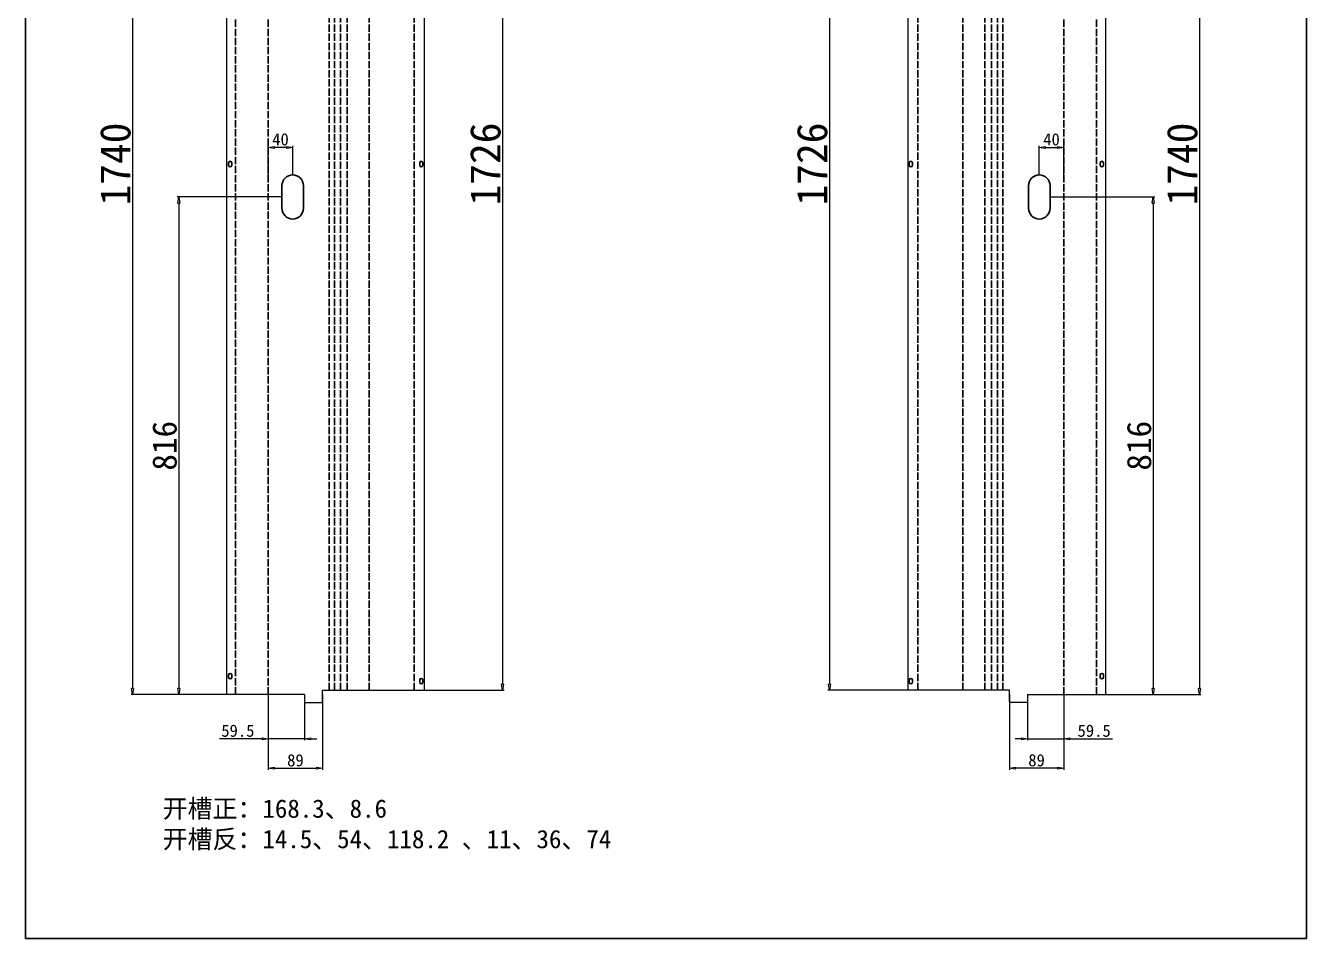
# Model space of a CAD drawing. Header units: millimetres. Extents: x 2100 to 6661, y -400 to 2594.
# Drawn here: x 4561 to 6661, y -400 to 1097 of the extents above; entities that cross this region are included whole.
import ezdxf

# ---------------------------------------------------------------- set-up
doc = ezdxf.new("R2010")
doc.units = ezdxf.units.MM
doc.linetypes.add('ACAD_ISO02W100', pattern=[15, 12, -3])
for name, color, linetype in [('Cutting', 7, 'Continuous'), ('基础信息', 7, 'Continuous'), ('标注层', 7, 'Continuous'), ('绘图层', 7, 'Continuous')]:
    doc.layers.add(name, color=color, linetype=linetype)
doc.styles.get("Standard").update_dxf_attribs({"font": ''})
doc.styles.get('Standard').set_extended_font_data('SimSun')
doc.dimstyles.new('ISO-25$0', dxfattribs={"dimtxt": 20, "dimasz": 10, "dimexe": 2.5, "dimexo": 0, "dimgap": 3.049991, "dimtad": 1, "dimdec": 1, "dimrnd": 0.001, "dimdsep": 46, "dimtxsty": 'Standard', "dimblk": 'CLOSEDBLANK', "dimcen": 0, "dimclrd": 4, "dimclre": 4, "dimclrt": 4, "dimazin": 3, "dimtm": 1e-09, "dimtfac": 0.707107, "dimtdec": 1, "dimtmove": 0, "dimatfit": 0, "dimldrblk": 'CLOSEDBLANK', "dimfxl": 1, "dimfrac": 2, "dimtolj": 1, "dimlwd": 9, "dimlwe": 9, "dimarcsym": 0})

# ---------------------------------------------------------------- blocks, each defined once
blk = doc.blocks.new('_ClosedBlank')
at = {"color": 0, "linetype": 'ByBlock', "lineweight": -2}
for p, q in [((-1, 0.17), (0, 0)), ((-1, 0.17), (-1, -0.17)), ((0, 0), (-1, -0.17))]:
    blk.add_line(p, q, dxfattribs=at)
blk = doc.blocks.new('*D93')
at = {"layer": 'Defpoints', "color": 0, "transparency": 16777216}
for p in [(4890.6, 1740), (4890.6, 0), (4736.5, 0)]:
    blk.add_point(p, dxfattribs=at)
at = {"layer": '标注层', "color": 4, "lineweight": 9, "transparency": 16777216}
for p, q in [((4890.6, 1740), (4734, 1740)), ((4736.5, 1730), (4736.5, 10)), ((4890.6, 0), (4734, 0))]:
    blk.add_line(p, q, dxfattribs=at)
at = {"layer": '标注层', "color": 4, "lineweight": 9, "transparency": 16777216, "xscale": 10, "yscale": 10, "zscale": 10}
for p, rotation in [((4736.5, 1740), 90), ((4736.5, 0), 270)]:
    blk.add_blockref('_ClosedBlank', p, dxfattribs=dict(at, rotation=rotation))
at = {"layer": '标注层', "color": 7, "transparency": 16777216, "insert": (4708.5, 870), "char_height": 50, "attachment_point": 5, "rotation": 90}
blk.add_mtext('\\A1;1740', dxfattribs=at)
blk = doc.blocks.new('DKCXK1')
at = {"color": 7}
for points in [[(-17.75, -18.5), (-17.75, 18.5)], [(17.75, 18.5), (17.75, -18.5)]]:
    blk.add_lwpolyline(points, dxfattribs=at)
for centre, start, end in [((0, 18.5), 0, 180), ((0, -18.5), 180, 0)]:
    blk.add_arc(centre, 17.75, start, end, dxfattribs=at)
blk = doc.blocks.new('*D95')
at = {"layer": 'Defpoints', "color": 0, "transparency": 16777216}
for p in [(4959.1, 897.3), (4959.1, 852.2), (4999.1, 852.2)]:
    blk.add_point(p, dxfattribs=at)
at = {"layer": '标注层', "color": 4, "lineweight": 9, "transparency": 16777216}
for p, q in [((4959.1, 852.2), (4959.1, 899.8)), ((4989.1, 897.3), (4969.1, 897.3)), ((4999.1, 852.2), (4999.1, 899.8))]:
    blk.add_line(p, q, dxfattribs=at)
at = {"layer": '标注层', "color": 4, "lineweight": 9, "transparency": 16777216, "xscale": 10, "yscale": 10, "zscale": 10, "rotation": 180}
blk.add_blockref('_ClosedBlank', (4959.1, 897.3), dxfattribs=at)
at = {"layer": '标注层', "color": 4, "lineweight": 9, "transparency": 16777216, "xscale": 10, "yscale": 10, "zscale": 10}
blk.add_blockref('_ClosedBlank', (4999.1, 897.3), dxfattribs=at)
at = {"layer": '标注层', "color": 7, "transparency": 16777216, "insert": (4979.1, 910.3), "char_height": 20, "attachment_point": 5}
blk.add_mtext('\\A1;40', dxfattribs=at)
blk = doc.blocks.new('*D96')
at = {"layer": 'Defpoints', "color": 0, "transparency": 16777216}
for p in [(4981.3, 816), (4890.6, 0), (4812.3, 0)]:
    blk.add_point(p, dxfattribs=at)
at = {"layer": '标注层', "color": 4, "lineweight": 9, "transparency": 16777216}
for p, q in [((4981.3, 816), (4809.8, 816)), ((4812.3, 806), (4812.3, 10)), ((4890.6, 0), (4809.8, 0))]:
    blk.add_line(p, q, dxfattribs=at)
at = {"layer": '标注层', "color": 4, "lineweight": 9, "transparency": 16777216, "xscale": 10, "yscale": 10, "zscale": 10}
for p, rotation in [((4812.3, 816), 90), ((4812.3, 0), 270)]:
    blk.add_blockref('_ClosedBlank', p, dxfattribs=dict(at, rotation=rotation))
at = {"layer": '标注层', "color": 7, "transparency": 16777216, "insert": (4789.2, 408), "char_height": 40, "attachment_point": 5, "rotation": 90}
blk.add_mtext('\\A1;816', dxfattribs=at)
blk = doc.blocks.new('*D97')
at = {"layer": 'Defpoints', "color": 0, "transparency": 16777216}
for p in [(5214.8, 1733), (5214.8, 7), (5343.3, 7)]:
    blk.add_point(p, dxfattribs=at)
at = {"layer": '标注层', "color": 4, "lineweight": 9, "transparency": 16777216}
for p, q in [((5214.8, 1733), (5345.8, 1733)), ((5343.3, 1723), (5343.3, 17)), ((5214.8, 7), (5345.8, 7))]:
    blk.add_line(p, q, dxfattribs=at)
at = {"layer": '标注层', "color": 4, "lineweight": 9, "transparency": 16777216, "xscale": 10, "yscale": 10, "zscale": 10}
for p, rotation in [((5343.3, 1733), 90), ((5343.3, 7), 270)]:
    blk.add_blockref('_ClosedBlank', p, dxfattribs=dict(at, rotation=rotation))
at = {"layer": '标注层', "color": 7, "transparency": 16777216, "insert": (5315.2, 870), "char_height": 50, "attachment_point": 5, "rotation": 90}
blk.add_mtext('\\A1;1726', dxfattribs=at)
blk = doc.blocks.new('DK1')
for p, q in [((-2.5, -2), (-2.5, 2)), ((2.5, -2), (2.5, 2))]:
    blk.add_line(p, q)
for centre, start, end in [((0, 2), 0, 180), ((0, -2), 180, 0)]:
    blk.add_arc(centre, 2.5, start, end)
blk = doc.blocks.new('*D120')
at = {"layer": 'Defpoints', "color": 0, "transparency": 16777216}
for p in [(4959.1, 0), (5018.6, -6), (4959.1, -72.6)]:
    blk.add_point(p, dxfattribs=at)
at = {"layer": '标注层', "color": 4, "lineweight": 9, "transparency": 16777216}
for p, q in [((4959.1, 0), (4959.1, -75.1)), ((5018.6, -6), (5018.6, -75.1)), ((4949.1, -72.6), (4879.2, -72.6)), ((5018.6, -72.6), (4959.1, -72.6)), ((5028.6, -72.6), (5038.6, -72.6))]:
    blk.add_line(p, q, dxfattribs=at)
at = {"layer": '标注层', "color": 4, "lineweight": 9, "transparency": 16777216, "xscale": 10, "yscale": 10, "zscale": 10}
blk.add_blockref('_ClosedBlank', (4959.1, -72.6), dxfattribs=at)
at = {"layer": '标注层', "color": 4, "lineweight": 9, "transparency": 16777216, "xscale": 10, "yscale": 10, "zscale": 10, "rotation": 180}
blk.add_blockref('_ClosedBlank', (5018.6, -72.6), dxfattribs=at)
at = {"layer": '标注层', "color": 7, "transparency": 16777216, "insert": (4909.2, -59.5), "char_height": 20, "attachment_point": 5}
blk.add_mtext('\\A1;59.5', dxfattribs=at)
blk = doc.blocks.new('*D121')
at = {"layer": 'Defpoints', "color": 0, "transparency": 16777216}
for p in [(4959.1, 0), (5048.1, 0), (5048.1, -121)]:
    blk.add_point(p, dxfattribs=at)
at = {"layer": '标注层', "color": 4, "lineweight": 9, "transparency": 16777216}
for p, q in [((4959.1, 0), (4959.1, -123.5)), ((5048.1, 0), (5048.1, -123.5)), ((4969.1, -121), (5038.1, -121))]:
    blk.add_line(p, q, dxfattribs=at)
at = {"layer": '标注层', "color": 4, "lineweight": 9, "transparency": 16777216, "xscale": 10, "yscale": 10, "zscale": 10, "rotation": 180}
blk.add_blockref('_ClosedBlank', (4959.1, -121), dxfattribs=at)
at = {"layer": '标注层', "color": 4, "lineweight": 9, "transparency": 16777216, "xscale": 10, "yscale": 10, "zscale": 10}
blk.add_blockref('_ClosedBlank', (5048.1, -121), dxfattribs=at)
at = {"layer": '标注层', "color": 7, "transparency": 16777216, "insert": (5003.6, -108), "char_height": 20, "attachment_point": 5}
blk.add_mtext('\\A1;89', dxfattribs=at)
blk = doc.blocks.new('*D122')
at = {"layer": 'Defpoints', "color": 0, "transparency": 16777216}
for p in [(6331.8, 1740), (6331.8, 0), (6485.8, 0)]:
    blk.add_point(p, dxfattribs=at)
at = {"layer": '标注层', "color": 4, "lineweight": 9, "transparency": 16777216}
for p, q in [((6331.8, 1740), (6488.3, 1740)), ((6485.8, 1730), (6485.8, 10)), ((6331.8, 0), (6488.3, 0))]:
    blk.add_line(p, q, dxfattribs=at)
at = {"layer": '标注层', "color": 4, "lineweight": 9, "transparency": 16777216, "xscale": 10, "yscale": 10, "zscale": 10}
for p, rotation in [((6485.8, 1740), 90), ((6485.8, 0), 270)]:
    blk.add_blockref('_ClosedBlank', p, dxfattribs=dict(at, rotation=rotation))
at = {"layer": '标注层', "color": 7, "transparency": 16777216, "insert": (6457.8, 870), "char_height": 50, "attachment_point": 5, "rotation": 90}
blk.add_mtext('\\A1;1740', dxfattribs=at)
blk = doc.blocks.new('*D124')
at = {"layer": 'Defpoints', "color": 0, "transparency": 16777216}
for p in [(6263.3, 897.3), (6223.3, 852.2), (6263.3, 852.2)]:
    blk.add_point(p, dxfattribs=at)
at = {"layer": '标注层', "color": 4, "lineweight": 9, "transparency": 16777216}
for p, q in [((6223.3, 852.2), (6223.3, 899.8)), ((6233.3, 897.3), (6253.3, 897.3)), ((6263.3, 852.2), (6263.3, 899.8))]:
    blk.add_line(p, q, dxfattribs=at)
at = {"layer": '标注层', "color": 4, "lineweight": 9, "transparency": 16777216, "xscale": 10, "yscale": 10, "zscale": 10, "rotation": 180}
blk.add_blockref('_ClosedBlank', (6223.3, 897.3), dxfattribs=at)
at = {"layer": '标注层', "color": 4, "lineweight": 9, "transparency": 16777216, "xscale": 10, "yscale": 10, "zscale": 10}
blk.add_blockref('_ClosedBlank', (6263.3, 897.3), dxfattribs=at)
at = {"layer": '标注层', "color": 7, "transparency": 16777216, "insert": (6243.3, 910.3), "char_height": 20, "attachment_point": 5}
blk.add_mtext('\\A1;40', dxfattribs=at)
blk = doc.blocks.new('*D125')
at = {"layer": 'Defpoints', "color": 0, "transparency": 16777216}
for p in [(6241, 816), (6331.8, 0), (6410.1, 0)]:
    blk.add_point(p, dxfattribs=at)
at = {"layer": '标注层', "color": 4, "lineweight": 9, "transparency": 16777216}
for p, q in [((6241, 816), (6412.6, 816)), ((6410.1, 806), (6410.1, 10)), ((6331.8, 0), (6412.6, 0))]:
    blk.add_line(p, q, dxfattribs=at)
at = {"layer": '标注层', "color": 4, "lineweight": 9, "transparency": 16777216, "xscale": 10, "yscale": 10, "zscale": 10}
for p, rotation in [((6410.1, 816), 90), ((6410.1, 0), 270)]:
    blk.add_blockref('_ClosedBlank', p, dxfattribs=dict(at, rotation=rotation))
at = {"layer": '标注层', "color": 7, "transparency": 16777216, "insert": (6387, 408), "char_height": 40, "attachment_point": 5, "rotation": 90}
blk.add_mtext('\\A1;816', dxfattribs=at)
blk = doc.blocks.new('*D126')
at = {"layer": 'Defpoints', "color": 0, "transparency": 16777216}
for p in [(6007.6, 1733), (5879.1, 7), (6007.6, 7)]:
    blk.add_point(p, dxfattribs=at)
at = {"layer": '标注层', "color": 4, "lineweight": 9, "transparency": 16777216}
for p, q in [((6007.6, 1733), (5876.6, 1733)), ((5879.1, 1723), (5879.1, 17)), ((6007.6, 7), (5876.6, 7))]:
    blk.add_line(p, q, dxfattribs=at)
at = {"layer": '标注层', "color": 4, "lineweight": 9, "transparency": 16777216, "xscale": 10, "yscale": 10, "zscale": 10}
for p, rotation in [((5879.1, 1733), 90), ((5879.1, 7), 270)]:
    blk.add_blockref('_ClosedBlank', p, dxfattribs=dict(at, rotation=rotation))
at = {"layer": '标注层', "color": 7, "transparency": 16777216, "insert": (5851, 870), "char_height": 50, "attachment_point": 5, "rotation": 90}
blk.add_mtext('\\A1;1726', dxfattribs=at)
blk = doc.blocks.new('*D135')
at = {"layer": 'Defpoints', "color": 0, "transparency": 16777216}
for p in [(6263.3, 0), (6203.8, -6), (6263.3, -72.6)]:
    blk.add_point(p, dxfattribs=at)
at = {"layer": '标注层', "color": 4, "lineweight": 9, "transparency": 16777216}
for p, q in [((6263.3, 0), (6263.3, -75.1)), ((6203.8, -6), (6203.8, -75.1)), ((6193.8, -72.6), (6183.8, -72.6)), ((6203.8, -72.6), (6263.3, -72.6)), ((6273.3, -72.6), (6343.1, -72.6))]:
    blk.add_line(p, q, dxfattribs=at)
at = {"layer": '标注层', "color": 4, "lineweight": 9, "transparency": 16777216, "xscale": 10, "yscale": 10, "zscale": 10}
blk.add_blockref('_ClosedBlank', (6203.8, -72.6), dxfattribs=at)
at = {"layer": '标注层', "color": 4, "lineweight": 9, "transparency": 16777216, "xscale": 10, "yscale": 10, "zscale": 10, "rotation": 180}
blk.add_blockref('_ClosedBlank', (6263.3, -72.6), dxfattribs=at)
at = {"layer": '标注层', "color": 7, "transparency": 16777216, "insert": (6313.2, -59.5), "char_height": 20, "attachment_point": 5}
blk.add_mtext('\\A1;59.5', dxfattribs=at)
blk = doc.blocks.new('*D136')
at = {"layer": 'Defpoints', "color": 0, "transparency": 16777216}
for p in [(6174.3, 0), (6263.3, 0), (6174.3, -121)]:
    blk.add_point(p, dxfattribs=at)
at = {"layer": '标注层', "color": 4, "lineweight": 9, "transparency": 16777216}
for p, q in [((6174.3, 0), (6174.3, -123.5)), ((6263.3, 0), (6263.3, -123.5)), ((6253.3, -121), (6184.3, -121))]:
    blk.add_line(p, q, dxfattribs=at)
at = {"layer": '标注层', "color": 4, "lineweight": 9, "transparency": 16777216, "xscale": 10, "yscale": 10, "zscale": 10, "rotation": 180}
blk.add_blockref('_ClosedBlank', (6174.3, -121), dxfattribs=at)
at = {"layer": '标注层', "color": 4, "lineweight": 9, "transparency": 16777216, "xscale": 10, "yscale": 10, "zscale": 10}
blk.add_blockref('_ClosedBlank', (6263.3, -121), dxfattribs=at)
at = {"layer": '标注层', "color": 7, "transparency": 16777216, "insert": (6218.8, -108), "char_height": 20, "attachment_point": 5}
blk.add_mtext('\\A1;89', dxfattribs=at)

msp = doc.modelspace()

# ---------------------------------------------------------------- linework, layer by layer
at = {"color": 7, "linetype": 'Continuous', "lineweight": 15}
for p, q in [((4890.58, 1740), (4890.58, 0)), ((5214.78, 1733), (5214.78, 7)), ((6007.58, 1733), (6007.58, 7)), ((6331.78, 1740), (6331.78, 0)), ((5018.58, 0), (4890.58, 0)), ((5018.58, 0), (5018.58, -12)), ((5048.08, -12), (5048.08, 7)), ((5048.08, 7), (5214.78, 7)), ((6174.28, 7), (6007.58, 7)), ((6174.28, -12), (6174.28, 7)), ((6203.78, 0), (6331.78, 0)), ((6203.78, 0), (6203.78, -12)), ((5019.58, -13), (5047.08, -13)), ((6202.78, -13), (6175.28, -13))]:
    msp.add_line(p, q, dxfattribs=at)
for centre, start, end in [((5019.58, -12), 180, 270), ((5047.08, -12), 270, 0), ((6175.28, -12), 180, 270), ((6202.78, -12), 270, 0)]:
    msp.add_arc(centre, 1, start, end, dxfattribs=at)
at = {"layer": '标注层', "color": 5, "linetype": 'ACAD_ISO02W100'}
for p, q in [((4905.08, 0), (4905.08, 1740)), ((4959.08, 0), (4959.08, 1740)), ((5077.28, 7), (5077.28, 1733)), ((5088.28, 7), (5088.28, 1733)), ((5124.28, 7), (5124.28, 1733)), ((5198.28, 7), (5198.28, 1733)), ((6024.08, 7), (6024.08, 1733)), ((6098.08, 7), (6098.08, 1733)), ((6134.08, 7), (6134.08, 1733)), ((6145.08, 7), (6145.08, 1733)), ((6263.28, 0), (6263.28, 1740)), ((6317.28, 0), (6317.28, 1740))]:
    msp.add_line(p, q, dxfattribs=at)
at = {"layer": '标注层', "color": 6, "linetype": 'ACAD_ISO02W100'}
for p, q in [((5058.88, 7), (5058.88, 1733)), ((5067.48, 7), (5067.48, 1733)), ((6154.88, 7), (6154.88, 1733)), ((6163.48, 7), (6163.48, 1733))]:
    msp.add_line(p, q, dxfattribs=at)
at = {"layer": '绘图层', "color": 5}
msp.add_lwpolyline([(4561.18, 2594.13), (6661.18, 2594.13), (6661.18, -400), (4561.18, -400)], close=True, dxfattribs=at)

# ---------------------------------------------------------------- block references
at = {"layer": 'Cutting'}
for p in [(4896.58, 870), (5209.78, 870), (4896.58, 30)]:
    msp.add_blockref('DK1', p, dxfattribs=at)
at = {"layer": 'Cutting', "xscale": -1}
for p in [(6012.58, 870), (6325.78, 870), (6325.78, 30)]:
    msp.add_blockref('DK1', p, dxfattribs=at)
at = {"layer": 'Cutting', "xscale": -1, "rotation": 180}
for name, p in [('DKCXK1', (4999.08, 816)), ('DK1', (5209.78, 22))]:
    msp.add_blockref(name, p, dxfattribs=at)
at = {"layer": 'Cutting', "rotation": 180}
for name, p in [('DKCXK1', (6223.28, 816)), ('DK1', (6012.58, 22))]:
    msp.add_blockref(name, p, dxfattribs=at)

# ---------------------------------------------------------------- texts
at = {"layer": '基础信息'}
for s, p in [('开槽正：168.3、8.6', (4785.8, -202.1)), ('开槽反：14.5、54、118.2 、11、36、74', (4785.8, -252.1))]:
    msp.add_text(s, height=30, dxfattribs=at).set_placement(p)

# ---------------------------------------------------------------- dimensions: what is measured, and where the dimension line sits
at = {"layer": '标注层'}
for base, p1, p2, angle, override, picture, middle in [((4736.52, 0), (4890.58, 1740), (4890.58, 0), 90, {"dimtxt": 50, "dimclrt": 7}, '*D93', (4708.47, 870)), ((5343.26, 7), (5214.78, 1733), (5214.78, 7), 90, {"dimtxt": 50, "dimclrt": 7}, '*D97', (5315.21, 870)), ((5879.09, 7), (6007.58, 1733), (6007.58, 7), 90, {"dimtxt": 50, "dimclrt": 7}, '*D126', (5851.04, 870)), ((6485.83, 0), (6331.78, 1740), (6331.78, 0), 90, {"dimtxt": 50, "dimclrt": 7}, '*D122', (6457.78, 870)), ((4959.08, 897.3), (4999.08, 852.25), (4959.08, 852.25), 180, {"dimclrt": 7}, '*D95', (4979.08, 910.35)), ((6263.28, 897.3), (6223.28, 852.25), (6263.28, 852.25), 0, {"dimclrt": 7}, '*D124', (6243.28, 910.35)), ((4812.3, 0), (4981.33, 816), (4890.58, 0), 270, {"dimtxt": 40, "dimclrt": 7}, '*D96', (4789.25, 408)), ((6410.05, 0), (6241.03, 816), (6331.78, 0), 270, {"dimtxt": 40, "dimclrt": 7}, '*D125', (6387, 408)), ((6174.28, -121.05), (6263.28, 0), (6174.28, 0), 180, {"dimclrt": 7}, '*D136', (6218.78, -108)), ((6263.28, -72.57), (6203.78, -6), (6263.28, 0), 180, {"dimclrt": 7}, '*D135', (6313.2, -59.52))]:
    dim = msp.add_linear_dim(base=base, p1=p1, p2=p2, angle=angle, dimstyle='ISO-25$0', override=override, dxfattribs=at)
    dim.commit()
    dim.dimension.update_dxf_attribs({"geometry": picture, "text_midpoint": middle})
for base, p1, p2, picture, middle in [((4959.08, -72.57), (5018.58, -6), (4959.08, 0), '*D120', (4909.15, -59.52)), ((5048.08, -121.05), (4959.08, 0), (5048.08, 0), '*D121', (5003.58, -108))]:
    dim = msp.add_linear_dim(base=base, p1=p1, p2=p2, dimstyle='ISO-25$0', override={"dimclrt": 7}, dxfattribs=at)
    dim.commit()
    dim.dimension.update_dxf_attribs({"geometry": picture, "text_midpoint": middle})

doc.saveas('drawing.dxf')
